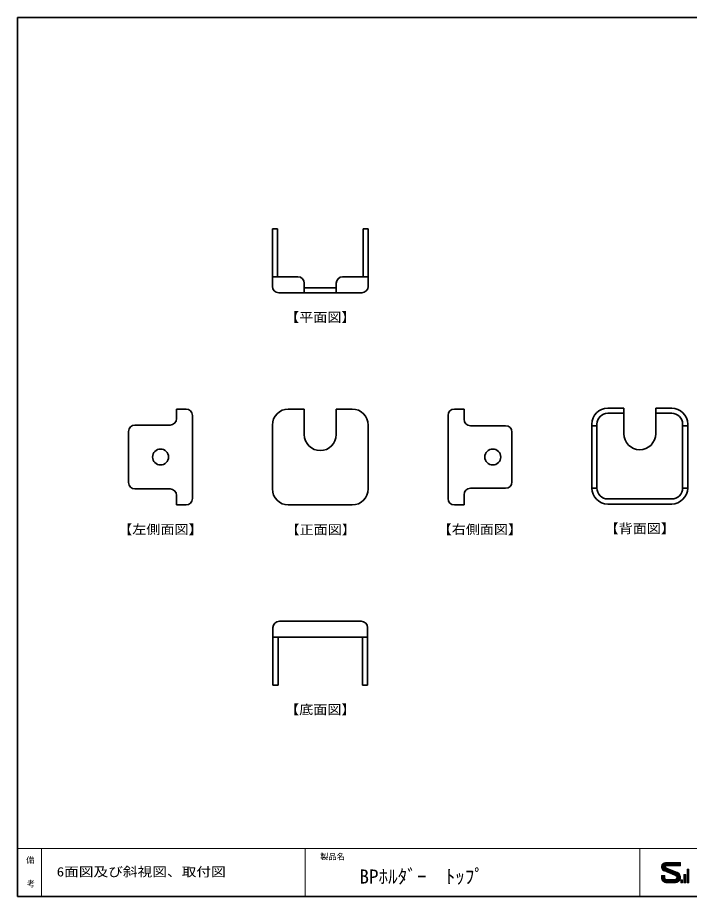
# Model space of a CAD drawing. Units: millimetres on the paper. Extents: x -405 to 405, y -286 to 286.
# Drawn here: x -405 to -194.7, y 11 to 286 of the extents above; entities that cross this region are included whole.
import ezdxf
from ezdxf.enums import TextEntityAlignment as Align

# ---------------------------------------------------------------- set-up
doc = ezdxf.new("R2010")
doc.units = ezdxf.units.MM
for name, color, linetype, lineweight in [('0-2_BPトップ', 7, 'Continuous', 35), ('0-8_寸法線', 7, 'Continuous', 18), ('F-0_図面枠', 4, 'Continuous', 18), ('F-2_文字1', 4, 'Continuous', 18)]:
    doc.layers.add(name, color=color, linetype=linetype, lineweight=lineweight)
doc.layers.add('F-3_文字2', color=7, linetype='Continuous')
doc.styles.add('ＭＳ ゴシック', font='')
doc.styles.get('ＭＳ ゴシック').set_extended_font_data('MS Gothic')

msp = doc.modelspace()

# ---------------------------------------------------------------- linework, layer by layer
at = {"layer": '0-2_BPトップ'}
for p, q in [((-323.65, 219.88), (-325.25, 219.88)), ((-325.25, 201.88), (-325.25, 219.88)), ((-323.65, 204.88), (-323.65, 219.88)), ((-323.65, 204.88), (-323.65, 219.88)), ((-296.85, 204.88), (-296.85, 219.88)), ((-295.25, 219.88), (-296.85, 219.88)), ((-296.85, 204.88), (-296.85, 219.88)), ((-295.25, 201.88), (-295.25, 219.88)), ((-317.25, 204.88), (-325.25, 204.88)), ((-303.25, 204.88), (-295.25, 204.88)), ((-315.25, 202.88), (-315.25, 201.48)), ((-315.25, 199.88), (-315.25, 202.88)), ((-305.25, 201.48), (-315.25, 201.48)), ((-305.25, 202.88), (-305.25, 201.48)), ((-305.25, 199.88), (-305.25, 202.88)), ((-323.25, 199.88), (-297.25, 199.88)), ((-352.25, 163.5), (-355.25, 163.5)), ((-355.25, 160.5), (-355.25, 163.5)), ((-320.25, 163.5), (-315.25, 163.5)), ((-315.25, 163.5), (-315.25, 155.5)), ((-305.25, 163.5), (-300.25, 163.5)), ((-305.25, 163.5), (-305.25, 155.5)), ((-268.25, 163.5), (-265.25, 163.5)), ((-265.25, 160.3), (-265.25, 163.5)), ((-220.25, 163.789), (-215.25, 163.789)), ((-215.25, 163.789), (-215.25, 155.789)), ((-205.25, 163.789), (-200.25, 163.789)), ((-205.25, 163.789), (-205.25, 155.789)), ((-350.25, 135.5), (-350.25, 161.5)), ((-270.25, 135.5), (-270.25, 161.5)), ((-220.25, 162.189), (-215.25, 162.189)), ((-205.25, 162.189), (-200.25, 162.189)), ((-357.25, 158.5), (-368.25, 158.5)), ((-325.25, 158.5), (-325.25, 138.5)), ((-295.25, 158.5), (-295.25, 138.5)), ((-263.25, 158.3), (-252.25, 158.3)), ((-225.25, 158.789), (-225.25, 138.789)), ((-225.25, 158.3), (-223.65, 158.3)), ((-223.65, 158.789), (-223.65, 138.789)), ((-196.85, 158.789), (-196.85, 138.789)), ((-196.85, 158.3), (-195.25, 158.3)), ((-195.25, 158.789), (-195.25, 138.789)), ((-370.25, 140.5), (-370.25, 156.5)), ((-250.25, 140.7), (-250.25, 156.3)), ((-368.25, 138.5), (-357.25, 138.5)), ((-252.25, 138.7), (-263.25, 138.7)), ((-225.249, 138.7), (-223.649, 138.7)), ((-196.851, 138.7), (-195.251, 138.7)), ((-355.25, 136.5), (-355.25, 133.5)), ((-265.25, 136.7), (-265.25, 133.5)), ((-200.25, 135.389), (-220.25, 135.389)), ((-352.25, 133.5), (-355.25, 133.5)), ((-300.25, 133.5), (-320.25, 133.5)), ((-268.25, 133.5), (-265.25, 133.5)), ((-265.25, 133.7), (-265.25, 133.5)), ((-200.25, 133.789), (-220.25, 133.789)), ((-297.45, 97.12), (-323.05, 97.12)), ((-325.05, 92.12), (-325.05, 95.12)), ((-295.45, 92.12), (-295.45, 95.12)), ((-325.05, 92.12), (-325.05, 77.12)), ((-295.45, 92.12), (-325.05, 92.12)), ((-323.45, 92.12), (-323.45, 77.12)), ((-297.05, 92.12), (-297.05, 77.12)), ((-295.45, 92.12), (-295.45, 77.12)), ((-323.45, 77.12), (-325.05, 77.12)), ((-295.45, 77.12), (-297.05, 77.12))]:
    msp.add_line(p, q, dxfattribs=at)
at = {"layer": '0-2_BPトップ', "color": 4, "lineweight": 18}
msp.add_line((-305.25, 202.754), (-305.25, 202.88), dxfattribs=at)
at = {"layer": '0-2_BPトップ'}
for centre in [(-360.25, 148.5), (-256.25, 148.5)]:
    msp.add_circle(centre, 2.5, dxfattribs=at)
for centre, radius, start, end in [((-317.25, 202.88), 2, 0, 90), ((-303.25, 202.88), 2, 90, 180), ((-323.25, 201.88), 2, 180, 270), ((-297.25, 201.88), 2, 270, 0), ((-352.25, 161.5), 2, 0, 90), ((-320.25, 158.5), 5, 90, 180), ((-300.25, 158.5), 5, 0, 90), ((-268.25, 161.5), 2, 90, 180), ((-220.25, 158.789), 5, 90, 180), ((-200.25, 158.789), 5, 0, 90), ((-357.25, 160.5), 2, 270, 0), ((-263.25, 160.3), 2, 180, 270), ((-220.25, 158.789), 3.4, 90, 180), ((-200.25, 158.789), 3.4, 0, 90), ((-368.25, 156.5), 2, 90, 180), ((-252.25, 156.3), 2, 0, 90), ((-310.25, 155.5), 5, 180, 0), ((-210.25, 155.789), 5, 180, 0), ((-368.25, 140.5), 2, 180, 270), ((-252.25, 140.7), 2, 270, 0), ((-357.25, 136.5), 2, 0, 90), ((-320.25, 138.5), 5, 180, 270), ((-300.25, 138.5), 5, 270, 0), ((-263.25, 136.7), 2, 90, 180), ((-220.25, 138.789), 5, 180, 270), ((-220.25, 138.789), 3.4, 180, 270), ((-200.25, 138.789), 5, 270, 0), ((-200.25, 138.789), 3.4, 270, 0), ((-352.25, 135.5), 2, 270, 0), ((-268.25, 135.5), 2, 180, 270), ((-323.05, 95.12), 2, 90, 180), ((-297.45, 95.12), 2, 0, 90)]:
    msp.add_arc(centre, radius, start, end, dxfattribs=at)
at = {"layer": 'F-0_図面枠', "color": 7, "lineweight": 35}
msp.add_line((-405, 286), (-15.5, 286), dxfattribs=at)
at = {"layer": 'F-0_図面枠'}
for p, q in [((-405, 26), (-15.5, 26)), ((-397.5, 26), (-397.5, 11)), ((-315, 26), (-315, 11)), ((-210.25, 26), (-210.25, 11))]:
    msp.add_line(p, q, dxfattribs=at)
at = {"layer": 'F-0_図面枠', "color": 7, "lineweight": 35}
msp.add_lwpolyline([(-405, 286), (-405, 11), (-15.5, 11)], dxfattribs=at)
at = {"layer": 'F-2_文字1'}
for p, q in [((-203.482, 20.184), (-202.141, 20.184)), ((-203.471, 20.395), (-202.113, 20.395)), ((-203.459, 19.973), (-201.928, 19.973)), ((-203.426, 20.606), (-197.487, 20.606)), ((-203.402, 19.762), (-201.42, 19.762)), ((-203.344, 20.817), (-197.487, 20.817)), ((-203.304, 19.551), (-200.912, 19.551)), ((-203.215, 21.028), (-197.487, 21.028)), ((-203.155, 19.34), (-200.403, 19.34)), ((-203.02, 21.239), (-197.487, 21.239)), ((-202.693, 21.45), (-197.487, 21.45)), ((-202.15, 21.572), (-197.487, 21.572)), ((-201.975, 19.992), (-198.555, 18.574)), ((-201.892, 20.539), (-197.487, 20.539)), ((-197.487, 20.539), (-197.487, 21.572)), ((-195.455, 15.244), (-195.455, 19.485)), ((-195.455, 19.485), (-194.912, 19.485)), ((-195.244, 15.244), (-195.244, 19.485)), ((-195.034, 15.244), (-195.034, 19.485)), ((-194.912, 15.244), (-194.912, 19.485)), ((-203.482, 17.575), (-202.45, 17.575)), ((-203.482, 16.976), (-203.482, 17.575)), ((-203.481, 17.442), (-202.449, 17.442)), ((-203.481, 17.231), (-202.449, 17.231)), ((-203.481, 17.02), (-202.449, 17.02)), ((-203.474, 16.809), (-202.436, 16.809)), ((-203.441, 16.598), (-202.354, 16.598)), ((-202.926, 19.129), (-199.895, 19.129)), ((-202.649, 18.974), (-199.116, 17.509)), ((-202.515, 18.918), (-199.386, 18.918)), ((-202.45, 16.942), (-202.45, 17.575)), ((-202.007, 18.707), (-198.878, 18.707)), ((-201.498, 18.497), (-198.393, 18.497)), ((-200.99, 18.286), (-198.088, 18.286)), ((-200.481, 18.075), (-197.881, 18.075)), ((-199.973, 17.864), (-197.733, 17.864)), ((-199.464, 17.653), (-197.625, 17.653)), ((-198.98, 17.442), (-197.551, 17.442)), ((-198.775, 17.231), (-197.506, 17.231)), ((-198.767, 16.598), (-197.529, 16.598)), ((-198.696, 17.02), (-197.488, 17.02)), ((-198.694, 16.809), (-197.495, 16.809)), ((-196.421, 17.864), (-195.877, 17.864)), ((-196.421, 15.244), (-196.421, 17.864)), ((-196.21, 15.244), (-196.21, 17.864)), ((-195.999, 15.244), (-195.999, 17.864)), ((-195.877, 15.244), (-195.877, 17.864)), ((-203.379, 16.387), (-202.152, 16.387)), ((-203.287, 16.176), (-197.682, 16.176)), ((-203.157, 15.965), (-197.812, 15.965)), ((-202.978, 15.754), (-197.99, 15.754)), ((-202.724, 15.543), (-198.245, 15.543)), ((-202.298, 15.332), (-198.671, 15.332)), ((-201.784, 16.276), (-199.25, 16.276)), ((-201.75, 15.244), (-199.075, 15.244)), ((-198.96, 16.387), (-197.59, 16.387)), ((-197.387, 15.244), (-197.387, 16.243)), ((-197.387, 16.243), (-196.843, 16.243)), ((-197.387, 15.244), (-196.843, 15.244)), ((-197.211, 15.244), (-197.211, 16.243)), ((-197, 15.244), (-197, 16.243)), ((-196.843, 15.244), (-196.843, 16.243)), ((-196.421, 15.244), (-195.877, 15.244)), ((-195.455, 15.244), (-194.912, 15.244))]:
    msp.add_line(p, q, dxfattribs=at)
for centre, radius, start, end in [((-202.132, 20.221), 1.35, 90.76968, 251.60579), ((-201.866, 20.255), 0.284, 92.62549, 247.52919), ((-201.75, 16.976), 1.732, 179.99979, 270.00009), ((-201.784, 16.942), 0.666, 179.99979, 270.00009), ((-199.318, 16.908), 0.632, 267.5421, 69.85329), ((-199.218, 16.975), 1.731, 269.93188, 67.46921)]:
    msp.add_arc(centre, radius, start, end, dxfattribs=at)

# ---------------------------------------------------------------- texts
at = {"layer": '0-8_寸法線', "style": 'ＭＳ ゴシック', "width": 1.1}
for s, p in [('【平面図】', (-321.25, 189.88)), ('【左側面図】', (-373.5, 123.5)), ('【正面図】', (-321.116, 123.422)), ('【右側面図】', (-273.5, 123.5)), ('【背面図】', (-221.25, 123.789)), ('【底面図】', (-321.25, 67.12))]:
    msp.add_text(s, height=2.933, dxfattribs=at).set_placement(p, align=Align.BOTTOM_LEFT)
at = {"layer": 'F-2_文字1', "color": 7, "style": 'ＭＳ ゴシック'}
for s, p in [('備', (-402.289, 20.913)), ('製品名', (-310.273, 21.998)), ('考', (-402.11, 13.49))]:
    msp.add_text(s, height=1.833, dxfattribs=at).set_placement(p, align=Align.BOTTOM_LEFT)
at = {"layer": 'F-3_文字2', "style": 'ＭＳ ゴシック', "width": 1.15}
msp.add_text('6面図及び斜視図、取付図', height=2.933, dxfattribs=at).set_placement((-392.736, 16.368), align=Align.BOTTOM_LEFT)
at = {"layer": 'F-3_文字2', "style": 'ＭＳ ゴシック'}
msp.add_text('BPﾎﾙﾀﾞｰ\u3000ﾄｯﾌﾟ', height=4.399, dxfattribs=at).set_placement((-297.999, 13.709), align=Align.BOTTOM_LEFT)

doc.saveas('drawing.dxf')
